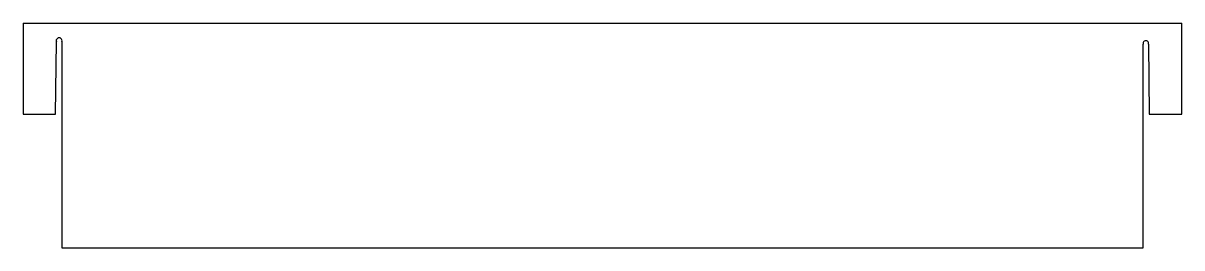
# Model space of a CAD drawing. Header units: millimetres. Extents: x 0 to 660, y 0 to 128.
import ezdxf

# ---------------------------------------------------------------- set-up
doc = ezdxf.new("R2010")
doc.units = ezdxf.units.MM

msp = doc.modelspace()

# ---------------------------------------------------------------- linework, layer by layer
at = {"color": 7, "linetype": 'Continuous'}
for p, q in [((0, 128.4), (0, 76.4)), ((0, 128.4), (660.5, 128.4)), ((660.5, 76.4), (660.5, 128.4)), ((18.44, 76.4), (18.93, 117.74)), ((22.1, 117.74), (22, 0)), ((638.5, 0), (638.44, 116.32)), ((641.56, 116.32), (641.91, 76.4)), ((0, 76.4), (18.44, 76.4)), ((641.91, 76.4), (660.5, 76.4)), ((22, 0), (638.5, 0))]:
    msp.add_line(p, q, dxfattribs=at)
for centre, radius, start, end in [((20.51, 118.31), 1.69, 340.15286, 199.84714), ((640, 116.68), 1.6, 346.78331, 193.21669)]:
    msp.add_arc(centre, radius, start, end, dxfattribs=at)

doc.saveas('drawing.dxf')
